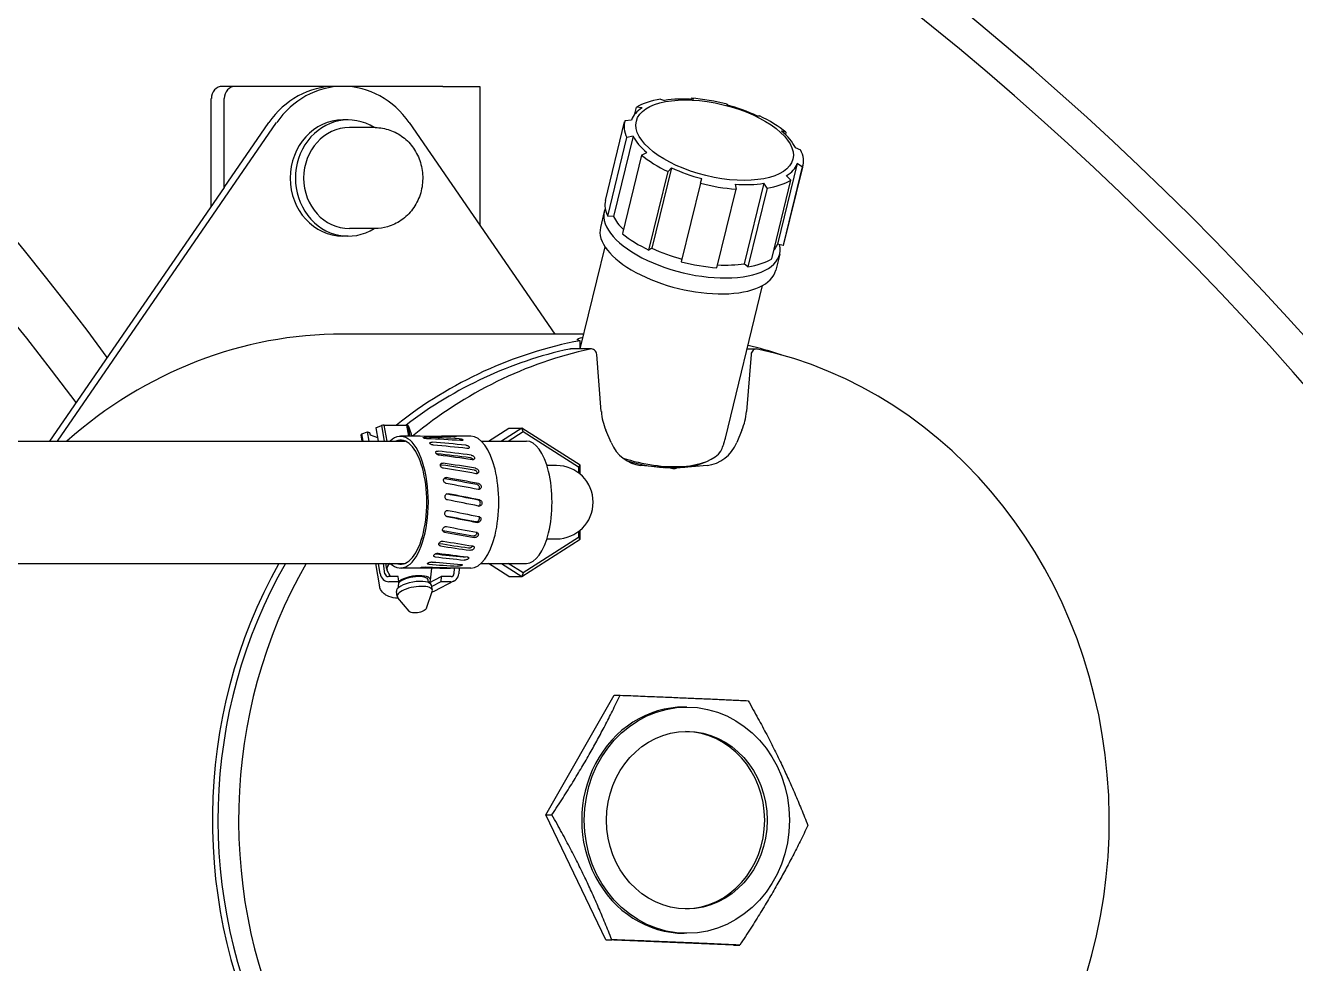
# Model space of a CAD drawing. Header units: millimetres. Extents: x -4172 to 126100, y -2 to 142133.
# Drawn here: x 100575.4 to 100783, y 43919.1 to 44072.5 of the extents above; entities that cross this region are included whole.
import ezdxf

# ---------------------------------------------------------------- set-up
doc = ezdxf.new("R2010")
doc.units = ezdxf.units.MM
doc.header["$LTSCALE"] = 100
doc.layers.add('Visible', color=7, linetype='Continuous', lineweight=25)

msp = doc.modelspace()

# ---------------------------------------------------------------- linework, layer by layer
at = {"layer": 'Visible'}
for p, q in [((100609.76, 44062.58), (100607.65, 44062.58)), ((100626.07, 44062.58), (100609.76, 44062.58)), ((100627.34, 44062.58), (100626.07, 44062.58)), ((100643.66, 44062.58), (100627.34, 44062.58)), ((100643.66, 44062.58), (100649.72, 44062.58)), ((100649.72, 44062.58), (100649.72, 44039.87)), ((100605.83, 44042.97), (100605.83, 44060.58)), ((100607.95, 44046.04), (100607.95, 44060.58)), ((100679.25, 44060.46), (100679.91, 44060.29)), ((100684.27, 44060.48), (100684.31, 44060.63)), ((100684.63, 44060.45), (100684.31, 44060.63)), ((100675.07, 44058.08), (100675.33, 44059.16)), ((100676.25, 44059.07), (100675.33, 44059.16)), ((100690.14, 44059.66), (100690.08, 44059.54)), ((100690.14, 44059.66), (100690.11, 44059.53)), ((100580.68, 44004.58), (100616.51, 44056.65)), ((100607.95, 44046.04), (100615.25, 44056.65)), ((100628.19, 44057.08), (100627.34, 44057.08)), ((100632.62, 44055.83), (100628.4, 44055.83)), ((100638.17, 44056.65), (100661.96, 44022.08)), ((100670.24, 44043.91), (100673.38, 44056.75)), ((100673.46, 44057.02), (100674.5, 44057.08)), ((100694.99, 44057.77), (100695.42, 44057.76)), ((100670.62, 44041.35), (100673.75, 44054.19)), ((100674.77, 44054.44), (100671.56, 44041.28)), ((100674.77, 44054.44), (100673.75, 44054.19)), ((100699.75, 44055.07), (100699.04, 44055.26)), ((100699.75, 44055.07), (100699.66, 44054.7)), ((100676.15, 44051.33), (100677.01, 44051.77)), ((100701.28, 44052.59), (100702.15, 44052.21)), ((100676.15, 44051.33), (100673.02, 44038.49)), ((100701.56, 44049.95), (100698.35, 44036.79)), ((100699.39, 44036.8), (100702.52, 44049.64)), ((100702.45, 44049.38), (100701.56, 44049.95)), ((100677.35, 44035.8), (100680.49, 44048.64)), ((100681.06, 44049.26), (100677.85, 44036.1)), ((100681.06, 44049.26), (100680.49, 44048.64)), ((100685.76, 44046.74), (100685.98, 44047.49)), ((100702.45, 44049.38), (100699.31, 44036.54)), ((100699.81, 44047.95), (100700.57, 44047.24)), ((100607.95, 44046.04), (100579.41, 44004.58)), ((100685.76, 44046.74), (100682.62, 44033.9)), ((100688.46, 44032.92), (100691.6, 44045.76)), ((100691.43, 44046.58), (100691.6, 44045.76)), ((100696.15, 44046.73), (100692.94, 44033.57)), ((100696.65, 44045.93), (100693.52, 44033.09)), ((100696.65, 44045.93), (100696.15, 44046.73)), ((100697.44, 44034.4), (100700.57, 44047.24)), ((100670.06, 44042.12), (100669.43, 44039.52)), ((100671.56, 44041.28), (100670.62, 44041.35)), ((100632.62, 44039.33), (100628.4, 44039.33)), ((100628.19, 44038.08), (100627.34, 44038.08)), ((100666.12, 44019.63), (100670.19, 44036.31)), ((100677.85, 44036.1), (100677.35, 44035.8)), ((100698.72, 44035.13), (100698.09, 44032.53)), ((100699.31, 44036.54), (100698.35, 44036.79)), ((100693.52, 44033.09), (100692.94, 44033.57)), ((100689.85, 44005.07), (100695.94, 44030.03)), ((100666.72, 44022.08), (100627.34, 44022.08)), ((100666.09, 44019.63), (100666.09, 44020.97)), ((100667.93, 44019.63), (100664.55, 44019.63)), ((100669.57, 44009.4), (100668.84, 44018.72)), ((100694.04, 44018.72), (100693.3, 44009.4)), ((100693.4, 44019.63), (100694.94, 44019.63)), ((100630.44, 44005.73), (100631.33, 44006.11)), ((100631.33, 44006.11), (100631.71, 44005.98)), ((100631.61, 44004.58), (100631.33, 44006.11)), ((100631.71, 44005.98), (100631.79, 44005.59)), ((100632.73, 44006.72), (100633.62, 44007.11)), ((100632.73, 44006.72), (100633.12, 44004.58)), ((100633.62, 44007.11), (100634.08, 44004.58)), ((100634.56, 44004.58), (100634.09, 44007.2)), ((100634.09, 44007.2), (100637.74, 44007.2)), ((100637.74, 44007.2), (100638.07, 44005.35)), ((100638.34, 44005.35), (100638.02, 44007.11)), ((100638.02, 44007.11), (100638.49, 44005.73)), ((100651.12, 44004.58), (100654.46, 44006.7)), ((100656.57, 44006.7), (100653.24, 44004.58)), ((100654.35, 44004.58), (100656.78, 44006.13)), ((100654.46, 44006.7), (100656.57, 44006.7)), ((100666.09, 44000.64), (100656.57, 44006.7)), ((100656.78, 44006.13), (100656.57, 44006.7)), ((100656.78, 44006.13), (100665.85, 44000.35)), ((100671.17, 44004.33), (100670.31, 44006.38)), ((100692.56, 44006.38), (100691.7, 44004.33)), ((100512.53, 44004.58), (100637.51, 44004.58)), ((100630.26, 44005.54), (100630.43, 44004.58)), ((100630.65, 44004.58), (100630.44, 44005.73)), ((100631.79, 44005.59), (100633.01, 44005.18)), ((100639.62, 44005.35), (100636.75, 44005.35)), ((100638.49, 44005.73), (100638.56, 44005.35)), ((100648.26, 44005.35), (100644.27, 44005.35)), ((100649.95, 44004.58), (100657.32, 44004.58)), ((100662.23, 44000.58), (100660.68, 44000.58)), ((100665.85, 44000.35), (100666.09, 44000.64)), ((100665.85, 44000.35), (100665.85, 43999.37)), ((100666.09, 43999.17), (100666.09, 44000.64)), ((100681.04, 44000.12), (100676, 44000.6)), ((100679.75, 44000.24), (100679.83, 44000.25)), ((100686.87, 44000.6), (100681.83, 44000.12)), ((100686.55, 44001.12), (100687.04, 44001.34)), ((100665.85, 43989.79), (100665.85, 43988.81)), ((100666.09, 43988.52), (100666.09, 43989.99)), ((100656.57, 43982.45), (100666.09, 43988.52)), ((100665.85, 43988.81), (100656.78, 43983.03)), ((100660.68, 43988.58), (100662.23, 43988.58)), ((100665.85, 43988.81), (100666.09, 43988.52)), ((100512.53, 43984.58), (100637.51, 43984.58)), ((100632.65, 43984.58), (100633.34, 43980.76)), ((100633.42, 43982.89), (100633.15, 43984.58)), ((100634.21, 43982.89), (100633.95, 43984.58)), ((100634.5, 43983.65), (100634.33, 43984.58)), ((100635.1, 43982.42), (100634.54, 43983.51)), ((100644.45, 43983.81), (100636.75, 43983.81)), ((100641.65, 43981.82), (100641.88, 43983.81)), ((100648.26, 43983.81), (100645.34, 43983.81)), ((100645.54, 43983.81), (100645.49, 43982.89)), ((100646.34, 43983.81), (100646.28, 43982.89)), ((100649.95, 43984.58), (100657.32, 43984.58)), ((100654.46, 43982.45), (100651.12, 43984.58)), ((100653.24, 43984.58), (100656.57, 43982.45)), ((100656.78, 43983.03), (100654.35, 43984.58)), ((100636.35, 43982.42), (100634.73, 43982.42)), ((100636.48, 43981.58), (100634.87, 43981.58)), ((100636.48, 43981.58), (100636.35, 43982.42)), ((100636.44, 43980.61), (100636.48, 43981.58)), ((100641.35, 43981.44), (100641.27, 43981.87)), ((100641.44, 43981.4), (100643.39, 43982.42)), ((100643.34, 43981.58), (100641.86, 43980.8)), ((100645.53, 43981.72), (100642.2, 43979.99)), ((100643.39, 43982.42), (100643.34, 43981.58)), ((100644.96, 43981.58), (100643.34, 43981.58)), ((100645.01, 43982.42), (100643.39, 43982.42)), ((100654.46, 43982.45), (100656.57, 43982.45)), ((100656.78, 43983.03), (100656.57, 43982.45)), ((100636.22, 43979.14), (100636.07, 43979.96)), ((100640.99, 43977.26), (100641.95, 43979.97)), ((100641.97, 43980.19), (100641.82, 43981)), ((100638.16, 43976.74), (100636.31, 43978.95)), ((100660.52, 43943.46), (100671.67, 43963.01)), ((100671.67, 43963.01), (100672.65, 43963.01)), ((100683.55, 43961.08), (100683.13, 43961.08)), ((100670.29, 43923.03), (100660.52, 43943.46)), ((100660.52, 43943.46), (100661.5, 43943.46)), ((100691.2, 43922.15), (100670.29, 43923.03)), ((100670.29, 43923.03), (100671.27, 43923.03)), ((100683.55, 43924.08), (100683.13, 43924.08)), ((100691.2, 43922.15), (100692.19, 43922.15))]:
    msp.add_line(p, q, dxfattribs=at)
msp.add_arc((100662.23, 43994.58), 6, 270, 90, dxfattribs=at)
for centre, major_axis, ratio, start_param, end_param in [((100372.63, 43717.58), (531.28, 0), 0.906308, 1.669607, 7.667492), ((100372.63, 43717.58), (525.76, 0), 0.906308, 1.622486, 7.735357), ((100253.81, 43717.58), (0, 476.5), 0.906308, 5.395263, 6.158785), ((100261.42, 43717.58), (0, 461), 0.906308, 5.402007, 6.343823), ((100607.65, 44060.58), (0, 2), 0.906308, 0, 1.570796), ((100609.76, 44060.58), (0, 2), 0.906308, 0, 1.570796), ((100626.07, 44047.58), (0, 15), 0.906308, 0, 0.921329), ((100627.34, 44047.58), (0, 15), 0.906308, 5.361856, 7.204515), ((100687.95, 44053.2), (14.57, -3.56), 0.453154, 2.316152, 2.717577), ((100688.03, 44053.51), (13.6, -3.32), 0.453154, 1.932179, 2.316152), ((100687.95, 44053.2), (14.57, -3.56), 0.453154, 1.530753, 1.932179), ((100628.19, 44047.58), (0, -9.5), 0.906308, 2.622805, 6.801973), ((100688.03, 44053.51), (-13.6, 3.32), 0.453154, 5.85917, 6.243142), ((100688.03, 44053.51), (13.6, -3.32), 0.453154, 1.146781, 1.530753), ((100627.34, 44047.58), (0, -9.5), 0.906308, 3.141593, 6.283185), ((100628.4, 44047.58), (0, -8.25), 0.906308, 3.141593, 6.283185), ((100687.95, 44053.2), (-14.57, 3.56), 0.453154, 6.243142, 6.644568), ((100687.95, 44053.2), (14.57, -3.56), 0.453154, 0.745355, 1.146781), ((100688.03, 44053.51), (-13.6, 3.32), 0.453154, 0.361383, 0.745355), ((100688.03, 44053.51), (13.6, -3.32), 0.453154, 0.361383, 0.745355), ((100687.95, 44053.2), (14.57, -3.56), 0.453154, 6.243142, 6.644568), ((100687.95, 44053.2), (-14.57, 3.56), 0.453154, 0.745355, 1.146781), ((100688.03, 44053.51), (13.6, -3.32), 0.453154, 5.85917, 6.243142), ((100688.03, 44053.51), (-13.6, 3.32), 0.453154, 1.146781, 1.530753), ((100687.95, 44053.2), (-14.57, 3.56), 0.453154, 1.530753, 1.932179), ((100688.03, 44053.51), (-13.6, 3.32), 0.453154, 1.932179, 2.316152), ((100687.95, 44053.2), (-14.57, 3.56), 0.453154, 2.316152, 2.717577), ((100684.82, 44040.35), (-14.57, 3.56), 0.453154, 0, 0.361383), ((100684.39, 44038.62), (14.33, -3.5), 0.453154, 3.072251, 6.512925), ((100684.82, 44040.35), (-13.6, 3.32), 0.453154, 0.361383, 0.66432), ((100683.76, 44036.02), (-14.33, 3.5), 0.453154, 0, 3.141593), ((100684.82, 44040.35), (-14.57, 3.56), 0.453154, 0.745355, 1.146781), ((100684.82, 44040.35), (-13.6, 3.32), 0.453154, 1.146781, 1.527892), ((100684.82, 44040.35), (13.6, -3.32), 0.453154, 6.066184, 6.243142), ((100684.82, 44040.35), (14.57, -3.56), 0.453154, 6.243142, 6.283185), ((100684.82, 44040.35), (-14.57, 3.56), 0.453154, 1.530753, 1.932179), ((100684.82, 44040.35), (-13.6, 3.32), 0.453154, 1.95932, 2.316152), ((100684.82, 44040.35), (-14.57, 3.56), 0.453154, 2.316152, 2.717577), ((100627.34, 43942.58), (0, 79.5), 0.906308, 0, 0.676331), ((100678.06, 43942.58), (0, 79.5), 0.906308, 0.166883, 0.621797), ((100678.06, 43942.58), (0, 78.5), 0.906308, 0.193462, 0.603793), ((100681.44, 43942.58), (0, 78.5), 0.906308, 0.193462, 0.644146), ((100664.55, 44018.63), (0, 1), 0.906308, 0, 0.193462), ((100667.93, 44018.63), (0, 1), 0.906308, 4.799655, 6.476647), ((100678.06, 43942.58), (0, 79.5), 0.906308, 5.989126, 6.066536), ((100694.94, 44018.63), (0, 1), 0.906308, 6.089723, 7.766715), ((100681.44, 43942.58), (0, 78.5), 0.906308, 3.437945, 6.089723), ((100677.7, 44010.18), (0, 9), 0.906308, 1.658063, 2.007129), ((100685.17, 44010.18), (0, -9), 0.906308, 1.134464, 1.48353), ((100634.37, 44005.63), (4.37, 0.79), 0.358059, 1.571394, 1.677975), ((100636.75, 43994.58), (0, 10.77), 0.422618, 2.761256, 6.663522), ((100634.37, 44005.63), (4.37, 0.79), 0.358059, 0.524197, 0.630778), ((100634.37, 44005.63), (4.37, 0.79), 0.358059, 2.618592, 2.725173), ((100636.75, 43994.58), (0, 10.16), 0.422618, 2.963888, 6.46089), ((100639.91, 43994.58), (-58.58, 0.16), 0.183826, 4.617973, 4.71245), ((100645.09, 43994.58), (-58.43, 2.73), 0.178301, 4.699288, 4.793765), ((100639.91, 43994.58), (-58.43, 2.73), 0.178301, 4.606314, 4.700791), ((100645.09, 43994.58), (-58.58, 0.16), 0.183826, 4.710947, 4.77112), ((100645.09, 43994.58), (-58.01, 5.14), 0.163135, 4.686948, 4.781425), ((100639.91, 43994.58), (-58.01, 5.14), 0.163135, 4.593974, 4.688451), ((100648.26, 43994.58), (0, -10.77), 0.422618, 0, 3.141593), ((100657.32, 43994.58), (0, -10), 0.419718, 0, 3.141593), ((100676.51, 44007.08), (0, -6.5), 0.906308, 5.148721, 6.195919), ((100686.36, 44007.08), (0, -6.5), 0.906308, 0.087266, 1.134464), ((100670.1, 43980.05), (-19.53, -28.25), 0.155785, 2.70298, 2.754916), ((100645.09, 43994.58), (-54.11, 6.83), 0.138942, 4.67355, 4.773713), ((100645.09, 43994.58), (57.36, -7.24), 0.138942, 1.532002, 1.626479), ((100639.91, 43994.58), (57.36, -7.24), 0.138942, 1.439028, 1.533505), ((100676.68, 44007.01), (12.87, -3.14), 0.453154, 4.539773, 6.113487), ((100645.09, 43994.58), (-53.3, 8.42), 0.106633, 4.659362, 4.759525), ((100645.09, 43994.58), (56.5, -8.93), 0.106633, 1.517814, 1.612291), ((100639.91, 43994.58), (56.5, -8.93), 0.106633, 1.42484, 1.519317), ((100676.58, 44006.58), (12.39, -3.02), 0.453154, 4.586619, 5.749925), ((100681.44, 44005.1), (0, -5), 0.906308, 6.195919, 6.370452), ((100645.09, 43994.58), (-52.35, 9.53), 0.067354, 4.645129, 4.745293), ((100639.91, 43994.58), (55.49, -10.1), 0.067354, 1.410608, 1.505085), ((100645.09, 43994.58), (55.49, -10.1), 0.067354, 1.503582, 1.598059), ((100645.09, 43994.58), (-51.3, 10.09), 0.022479, 4.632264, 4.732111), ((100645.09, 43994.58), (54.38, -10.7), 0.022479, 1.490717, 1.585194), ((100639.91, 43994.58), (54.38, -10.7), 0.022479, 1.397743, 1.49222), ((100639.91, 43994.58), (-50.21, 10.07), 0.026287, 1.659434, 1.759003), ((100639.91, 43994.58), (53.22, -10.68), 0.026287, 4.800477, 4.894954), ((100645.09, 43994.58), (53.22, -10.68), 0.026287, 4.707503, 4.80198), ((100639.91, 43994.58), (-49.16, 9.43), 0.076679, 1.662554, 1.762718), ((100639.91, 43994.58), (52.11, -10), 0.076679, 4.804192, 4.898669), ((100645.09, 43994.58), (52.11, -10), 0.076679, 4.711218, 4.805695), ((100639.91, 43994.58), (-48.22, 8.16), 0.125557, 1.657866, 1.75803), ((100639.91, 43994.58), (51.11, -8.65), 0.125557, 4.799504, 4.893981), ((100645.09, 43994.58), (51.11, -8.65), 0.125557, 4.70653, 4.801007), ((100639.91, 43994.58), (50.3, -6.63), 0.168646, 4.784311, 4.878788), ((100639.91, 43994.58), (-47.45, 6.26), 0.168646, 1.645953, 1.742837), ((100645.09, 43994.58), (50.3, -6.63), 0.168646, 4.691337, 4.785814), ((100627.34, 43942.58), (0, -79.5), 0.906308, 4.15579, 5.520633), ((100678.06, 43942.58), (0, -79.5), 0.906308, 4.15579, 6.330226), ((100678.06, 43942.58), (0, -78.5), 0.906308, 4.147844, 6.283185), ((100681.44, 43942.58), (0, -78.5), 0.906308, 4.147844, 6.294104), ((100638.25, 43984.33), (-3.75, -0.68), 0.358059, 5.654829, 6.390768), ((100639.91, 43994.58), (49.49, -1.04), 0.216586, 4.723884, 4.818361), ((100645.09, 43994.58), (49.49, -1.04), 0.216586, 4.63091, 4.725387), ((100639.91, 43994.58), (49.75, -4.04), 0.200698, 4.758216, 4.852692), ((100645.09, 43994.58), (49.75, -4.04), 0.200698, 4.665242, 4.759718), ((100634.66, 43982.89), (-0.85, 1.11), 0.84339, 0.996818, 2.567614), ((100634.66, 43982.89), (-0.305, 0.398), 0.84339, 0.996818, 2.567614), ((100638.94, 43980.48), (-2.87, -0.52), 0.358059, 3.141593, 6.283185), ((100638.78, 43981.41), (2.87, 0.52), 0.358059, 5.812488, 8.718947), ((100638.78, 43981.41), (2.5, 0.45), 0.358059, 0, 2.668664), ((100645.04, 43982.89), (-0.55, -1.22), 0.920122, 0.390788, 1.961584), ((100645.04, 43982.89), (-0.196, -0.438), 0.920122, 0.390788, 1.961584), ((100639.09, 43979.66), (-2.87, -0.52), 0.358059, 2.940155, 6.484623), ((100683.13, 43942.58), (0, 18.5), 0.906308, 0, 3.141593), ((100683.13, 43942.58), (0, 14.5), 0.906308, 3.157673, 6.267105)]:
    msp.add_ellipse(centre, major_axis=major_axis, ratio=ratio, start_param=start_param, end_param=end_param, dxfattribs=at)
for centre, major_axis, ratio in [((100688.09, 44053.78), (-12.79, 3.12), 0.453154), ((100683.55, 43942.58), (0, -18.5), 0.906308), ((100683.55, 43942.58), (0, -14.5), 0.906308)]:
    msp.add_ellipse(centre, major_axis=major_axis, ratio=ratio, dxfattribs=at)
for points, knots in [([(100632.62, 44055.83), (100633.43, 44055.83), (100634.24, 44055.69), (100635.78, 44055.17), (100636.51, 44054.77), (100637.82, 44053.77), (100638.41, 44053.15), (100639.37, 44051.74), (100639.75, 44050.95), (100640.26, 44049.27), (100640.39, 44048.38), (100640.37, 44046.59), (100640.23, 44045.7), (100639.67, 44044), (100639.26, 44043.2), (100638.21, 44041.79), (100637.59, 44041.17), (100636.18, 44040.2), (100635.42, 44039.83), (100633.96, 44039.42), (100633.29, 44039.33), (100632.62, 44039.33)], [4.712389, 4.712389, 4.712389, 4.712389, 5.013174, 5.013174, 5.318049, 5.318049, 5.63311, 5.63311, 5.959669, 5.959669, 6.294439, 6.294439, 6.631949, 6.631949, 6.966272, 6.966272, 7.291737, 7.291737, 7.605163, 7.605163, 7.853982, 7.853982, 7.853982, 7.853982]), ([(100666.09, 44020.97), (100665.86, 44021.01), (100665.73, 44021.06), (100665.64, 44021.18), (100665.7, 44021.26), (100666.02, 44021.42), (100666.27, 44021.5), (100666.6, 44021.58)], [-4.5285724, -4.5285724, -4.5285724, -4.5285724, -4.2461519, -4.2461519, -3.9432881, -3.9432881, -3.6517336, -3.6517336, -3.6517336, -3.6517336]), ([(100639.94, 44005.35), (100639.9, 44005.35), (100639.87, 44005.35), (100639.76, 44005.35), (100639.69, 44005.35), (100639.63, 44005.35), (100639.62, 44005.35), (100639.62, 44005.35)], [-0.29753896, -0.29753896, -0.29753896, -0.29753896, -0.28725487, -0.28725487, -0.2681189, -0.2681189, -0.26607728, -0.26607728, -0.26607728, -0.26607728]), ([(100641.08, 44004.96), (100641.04, 44004.97), (100641.01, 44004.97), (100640.9, 44004.98), (100640.83, 44004.99), (100640.72, 44005.01), (100640.66, 44005.03), (100640.56, 44005.06), (100640.52, 44005.07), (100640.47, 44005.1), (100640.45, 44005.11), (100640.45, 44005.14), (100640.46, 44005.15), (100640.5, 44005.17), (100640.54, 44005.17), (100640.63, 44005.18), (100640.68, 44005.19), (100640.77, 44005.19), (100640.8, 44005.18), (100640.83, 44005.18)], [-0.297539, -0.297539, -0.297539, -0.297539, -0.2872549, -0.2872549, -0.2681189, -0.2681189, -0.2489743, -0.2489743, -0.2298297, -0.2298297, -0.210663, -0.210663, -0.1914964, -0.1914964, -0.1723459, -0.1723459, -0.1531954, -0.1531954, -0.1443422, -0.1443422, -0.1443422, -0.1443422]), ([(100642.14, 44003.92), (100642.1, 44003.92), (100642.07, 44003.93), (100641.97, 44003.94), (100641.9, 44003.96), (100641.79, 44004.01), (100641.73, 44004.04), (100641.64, 44004.09), (100641.6, 44004.13), (100641.55, 44004.19), (100641.54, 44004.22), (100641.54, 44004.27), (100641.55, 44004.3), (100641.6, 44004.33), (100641.63, 44004.35), (100641.73, 44004.37), (100641.78, 44004.38), (100641.87, 44004.38), (100641.9, 44004.38), (100641.93, 44004.37)], [-0.297539, -0.297539, -0.297539, -0.297539, -0.2872549, -0.2872549, -0.2681189, -0.2681189, -0.2489743, -0.2489743, -0.2298297, -0.2298297, -0.2106519, -0.2106519, -0.191474, -0.191474, -0.1723347, -0.1723347, -0.1531954, -0.1531954, -0.1443419, -0.1443419, -0.1443419, -0.1443419]), ([(100645.2, 44005.35), (100645.24, 44005.35), (100645.28, 44005.35), (100645.38, 44005.35), (100645.45, 44005.35), (100645.57, 44005.34), (100645.63, 44005.34), (100645.73, 44005.34), (100645.77, 44005.33), (100645.82, 44005.32), (100645.84, 44005.32), (100645.84, 44005.31), (100645.83, 44005.3), (100645.79, 44005.29), (100645.75, 44005.29), (100645.66, 44005.29), (100645.61, 44005.28), (100645.55, 44005.28), (100645.52, 44005.28), (100645.49, 44005.28), (100645.46, 44005.28)], [-0.1443435, -0.1443435, -0.1443435, -0.1443435, -0.1340594, -0.1340594, -0.1149235, -0.1149235, -0.0957789, -0.0957789, -0.0766343, -0.0766343, -0.0574564, -0.0574564, -0.0382786, -0.0382786, -0.0191393, -0.0191393, 0, 0, 0, 0.0088535, 0.0088535, 0.0088535, 0.0088535]), ([(100646.34, 44004.96), (100646.38, 44004.96), (100646.41, 44004.96), (100646.52, 44004.94), (100646.59, 44004.93), (100646.7, 44004.91), (100646.76, 44004.89), (100646.86, 44004.86), (100646.9, 44004.84), (100646.95, 44004.8), (100646.97, 44004.77), (100646.97, 44004.73), (100646.96, 44004.71), (100646.91, 44004.68), (100646.87, 44004.67), (100646.78, 44004.65), (100646.73, 44004.65), (100646.67, 44004.65), (100646.64, 44004.65), (100646.61, 44004.65), (100646.58, 44004.65)], [-0.1443435, -0.1443435, -0.1443435, -0.1443435, -0.1340594, -0.1340594, -0.1149235, -0.1149235, -0.0957789, -0.0957789, -0.0766343, -0.0766343, -0.0574564, -0.0574564, -0.0382786, -0.0382786, -0.0191393, -0.0191393, 0, 0, 0, 0.0088535, 0.0088535, 0.0088535, 0.0088535]), ([(100647.41, 44003.91), (100647.44, 44003.91), (100647.48, 44003.9), (100647.58, 44003.88), (100647.64, 44003.86), (100647.76, 44003.81), (100647.81, 44003.79), (100647.91, 44003.72), (100647.94, 44003.68), (100647.99, 44003.61), (100648, 44003.58), (100648, 44003.51), (100647.98, 44003.48), (100647.93, 44003.42), (100647.89, 44003.4), (100647.8, 44003.37), (100647.74, 44003.36), (100647.68, 44003.36), (100647.66, 44003.36), (100647.63, 44003.37), (100647.6, 44003.37)], [-0.1443435, -0.1443435, -0.1443435, -0.1443435, -0.1340594, -0.1340594, -0.1149235, -0.1149235, -0.0957789, -0.0957789, -0.0766343, -0.0766343, -0.0574564, -0.0574564, -0.0382786, -0.0382786, -0.0191393, -0.0191393, 0, 0, 0, 0.0088535, 0.0088535, 0.0088535, 0.0088535]), ([(100689.13, 44002.93), (100689.25, 44003.19), (100689.38, 44003.49), (100689.54, 44003.99), (100689.6, 44004.16), (100689.65, 44004.33)], [1.707428, 1.707428, 1.707428, 1.707428, 1.8191345, 1.8191345, 1.8756139, 1.8756139, 1.8756139, 1.8756139]), ([(100643.06, 44002.27), (100643.02, 44002.28), (100642.99, 44002.28), (100642.89, 44002.31), (100642.82, 44002.34), (100642.72, 44002.4), (100642.66, 44002.44), (100642.58, 44002.53), (100642.54, 44002.57), (100642.5, 44002.66), (100642.49, 44002.7), (100642.5, 44002.78), (100642.52, 44002.82), (100642.57, 44002.88), (100642.61, 44002.9), (100642.7, 44002.94), (100642.76, 44002.94), (100642.85, 44002.94), (100642.88, 44002.94), (100642.9, 44002.94)], [-0.297539, -0.297539, -0.297539, -0.297539, -0.2872549, -0.2872549, -0.2681189, -0.2681189, -0.2489743, -0.2489743, -0.2298297, -0.2298297, -0.210663, -0.210663, -0.1914964, -0.1914964, -0.1723459, -0.1723459, -0.1531954, -0.1531954, -0.1443422, -0.1443422, -0.1443422, -0.1443422]), ([(100642.72, 44002.5), (100642.69, 44002.51), (100642.67, 44002.51), (100642.63, 44002.51), (100642.61, 44002.51), (100642.6, 44002.51)], [0.14435538, 0.14435538, 0.14435538, 0.14435538, 0.15320907, 0.15320907, 0.15771625, 0.15771625, 0.15771625, 0.15771625]), ([(100648.63, 44001.53), (100648.62, 44001.56), (100648.6, 44001.58), (100648.53, 44001.65), (100648.48, 44001.69), (100648.37, 44001.76), (100648.31, 44001.79), (100648.21, 44001.81), (100648.18, 44001.82), (100648.14, 44001.83)], [0.39178942, 0.39178942, 0.39178942, 0.39178942, 0.40220948, 0.40220948, 0.4213552, 0.4213552, 0.44049121, 0.44049121, 0.45077533, 0.45077533, 0.45077533, 0.45077533]), ([(100648.32, 44002.26), (100648.36, 44002.26), (100648.39, 44002.25), (100648.49, 44002.22), (100648.55, 44002.19), (100648.66, 44002.13), (100648.71, 44002.09), (100648.8, 44002), (100648.83, 44001.95), (100648.87, 44001.86), (100648.87, 44001.81), (100648.86, 44001.71), (100648.84, 44001.67), (100648.79, 44001.6), (100648.75, 44001.57), (100648.65, 44001.53), (100648.59, 44001.52), (100648.53, 44001.52), (100648.5, 44001.52), (100648.48, 44001.52), (100648.45, 44001.53)], [-0.1443435, -0.1443435, -0.1443435, -0.1443435, -0.1340595, -0.1340595, -0.1149235, -0.1149235, -0.0957789, -0.0957789, -0.0766343, -0.0766343, -0.0574676, -0.0574676, -0.038301, -0.038301, -0.0191505, -0.0191505, 0, 0, 0, 0.0088533, 0.0088533, 0.0088533, 0.0088533]), ([(100643.77, 44000.14), (100643.74, 44000.14), (100643.7, 44000.15), (100643.61, 44000.18), (100643.55, 44000.22), (100643.44, 44000.29), (100643.4, 44000.34), (100643.32, 44000.45), (100643.29, 44000.51), (100643.26, 44000.61), (100643.26, 44000.67), (100643.28, 44000.77), (100643.3, 44000.82), (100643.36, 44000.89), (100643.4, 44000.92), (100643.5, 44000.97), (100643.56, 44000.98), (100643.64, 44000.98), (100643.67, 44000.97), (100643.7, 44000.97)], [-0.297539, -0.297539, -0.297539, -0.297539, -0.2872549, -0.2872549, -0.2681189, -0.2681189, -0.2489743, -0.2489743, -0.2298297, -0.2298297, -0.2106519, -0.2106519, -0.191474, -0.191474, -0.1723347, -0.1723347, -0.1531954, -0.1531954, -0.1443419, -0.1443419, -0.1443419, -0.1443419]), ([(100643.48, 44000.65), (100643.45, 44000.66), (100643.42, 44000.66), (100643.35, 44000.66), (100643.3, 44000.65), (100643.26, 44000.64)], [0.14435538, 0.14435538, 0.14435538, 0.14435538, 0.15320907, 0.15320907, 0.16781917, 0.16781917, 0.16781917, 0.16781917]), ([(100649.31, 43999.26), (100649.31, 43999.3), (100649.3, 43999.34), (100649.28, 43999.43), (100649.26, 43999.49), (100649.19, 43999.6), (100649.14, 43999.65), (100649.04, 43999.73), (100648.98, 43999.76), (100648.88, 43999.79), (100648.85, 43999.8), (100648.81, 43999.81)], [0.37073699, 0.37073699, 0.37073699, 0.37073699, 0.38306377, 0.38306377, 0.40220948, 0.40220948, 0.4213552, 0.4213552, 0.44049121, 0.44049121, 0.45077533, 0.45077533, 0.45077533, 0.45077533]), ([(100649.03, 44000.12), (100649.07, 44000.12), (100649.1, 44000.11), (100649.2, 44000.07), (100649.26, 44000.04), (100649.36, 43999.96), (100649.41, 43999.91), (100649.48, 43999.8), (100649.5, 43999.74), (100649.53, 43999.63), (100649.53, 43999.57), (100649.51, 43999.46), (100649.48, 43999.41), (100649.42, 43999.33), (100649.38, 43999.29), (100649.27, 43999.25), (100649.21, 43999.23), (100649.15, 43999.23), (100649.13, 43999.23), (100649.1, 43999.24), (100649.07, 43999.24)], [-0.1443435, -0.1443435, -0.1443435, -0.1443435, -0.1340594, -0.1340594, -0.1149235, -0.1149235, -0.0957789, -0.0957789, -0.0766343, -0.0766343, -0.0574564, -0.0574564, -0.0382786, -0.0382786, -0.0191393, -0.0191393, 0, 0, 0, 0.0088535, 0.0088535, 0.0088535, 0.0088535]), ([(100644.23, 43997.64), (100644.2, 43997.65), (100644.17, 43997.66), (100644.08, 43997.7), (100644.02, 43997.74), (100643.93, 43997.82), (100643.88, 43997.88), (100643.82, 43998), (100643.8, 43998.06), (100643.78, 43998.18), (100643.78, 43998.25), (100643.81, 43998.36), (100643.84, 43998.42), (100643.91, 43998.5), (100643.95, 43998.54), (100644.06, 43998.59), (100644.12, 43998.6), (100644.2, 43998.6), (100644.23, 43998.6), (100644.26, 43998.59)], [-0.297539, -0.297539, -0.297539, -0.297539, -0.2872549, -0.2872549, -0.2681189, -0.2681189, -0.2489743, -0.2489743, -0.2298297, -0.2298297, -0.2106519, -0.2106519, -0.191474, -0.191474, -0.1723347, -0.1723347, -0.1531954, -0.1531954, -0.1443419, -0.1443419, -0.1443419, -0.1443419]), ([(100644.01, 43998.42), (100643.98, 43998.42), (100643.95, 43998.42), (100643.9, 43998.42), (100643.87, 43998.42), (100643.84, 43998.42)], [0.14435538, 0.14435538, 0.14435538, 0.14435538, 0.15320907, 0.15320907, 0.16247209, 0.16247209, 0.16247209, 0.16247209]), ([(100644.42, 43994.96), (100644.39, 43994.96), (100644.36, 43994.97), (100644.27, 43995.01), (100644.22, 43995.05), (100644.13, 43995.14), (100644.1, 43995.2), (100644.05, 43995.33), (100644.03, 43995.39), (100644.03, 43995.52), (100644.04, 43995.59), (100644.08, 43995.71), (100644.11, 43995.77), (100644.19, 43995.86), (100644.24, 43995.9), (100644.35, 43995.95), (100644.41, 43995.96), (100644.49, 43995.96), (100644.52, 43995.96), (100644.55, 43995.96)], [-0.297539, -0.297539, -0.297539, -0.297539, -0.2872549, -0.2872549, -0.2681189, -0.2681189, -0.2489743, -0.2489743, -0.2298297, -0.2298297, -0.210663, -0.210663, -0.1914964, -0.1914964, -0.1723459, -0.1723459, -0.1531954, -0.1531954, -0.1443422, -0.1443422, -0.1443422, -0.1443422]), ([(100649.61, 43996.66), (100649.63, 43996.7), (100649.65, 43996.74), (100649.69, 43996.84), (100649.69, 43996.91), (100649.68, 43997.04), (100649.66, 43997.1), (100649.6, 43997.22), (100649.56, 43997.28), (100649.46, 43997.36), (100649.41, 43997.4), (100649.32, 43997.44), (100649.28, 43997.45), (100649.25, 43997.46)], [0.3498538, 0.3498538, 0.3498538, 0.3498538, 0.3638933, 0.3638933, 0.3830638, 0.3830638, 0.4022095, 0.4022095, 0.4213552, 0.4213552, 0.4404912, 0.4404912, 0.4507753, 0.4507753, 0.4507753, 0.4507753]), ([(100649.5, 43997.63), (100649.53, 43997.62), (100649.56, 43997.61), (100649.66, 43997.58), (100649.71, 43997.54), (100649.8, 43997.45), (100649.85, 43997.4), (100649.91, 43997.27), (100649.92, 43997.21), (100649.94, 43997.08), (100649.93, 43997.02), (100649.9, 43996.9), (100649.87, 43996.84), (100649.79, 43996.75), (100649.74, 43996.71), (100649.64, 43996.66), (100649.57, 43996.65), (100649.52, 43996.65), (100649.49, 43996.65), (100649.46, 43996.65), (100649.43, 43996.66)], [-0.1443435, -0.1443435, -0.1443435, -0.1443435, -0.1340595, -0.1340595, -0.1149235, -0.1149235, -0.0957789, -0.0957789, -0.0766343, -0.0766343, -0.0574676, -0.0574676, -0.038301, -0.038301, -0.0191505, -0.0191505, 0, 0, 0, 0.0088533, 0.0088533, 0.0088533, 0.0088533]), ([(100649.5, 43993.94), (100649.5, 43993.95), (100649.51, 43993.95), (100649.57, 43993.98), (100649.62, 43994.02), (100649.71, 43994.11), (100649.74, 43994.16), (100649.79, 43994.29), (100649.8, 43994.36), (100649.8, 43994.48), (100649.79, 43994.55), (100649.75, 43994.68), (100649.71, 43994.73), (100649.63, 43994.82), (100649.58, 43994.86), (100649.49, 43994.9), (100649.46, 43994.91), (100649.42, 43994.92)], [0.3238775, 0.3238775, 0.3238775, 0.3238775, 0.3255705, 0.3255705, 0.3447228, 0.3447228, 0.3638933, 0.3638933, 0.3830638, 0.3830638, 0.4022095, 0.4022095, 0.4213552, 0.4213552, 0.4404912, 0.4404912, 0.4507753, 0.4507753, 0.4507753, 0.4507753]), ([(100649.68, 43994.94), (100649.71, 43994.93), (100649.75, 43994.92), (100649.83, 43994.88), (100649.89, 43994.85), (100649.97, 43994.76), (100650, 43994.7), (100650.05, 43994.57), (100650.06, 43994.51), (100650.06, 43994.38), (100650.05, 43994.31), (100650, 43994.18), (100649.96, 43994.13), (100649.88, 43994.04), (100649.83, 43994), (100649.71, 43993.95), (100649.65, 43993.93), (100649.59, 43993.93), (100649.57, 43993.93), (100649.54, 43993.94), (100649.51, 43993.94)], [-0.1443435, -0.1443435, -0.1443435, -0.1443435, -0.1340595, -0.1340595, -0.1149235, -0.1149235, -0.0957789, -0.0957789, -0.0766343, -0.0766343, -0.0574676, -0.0574676, -0.038301, -0.038301, -0.0191505, -0.0191505, 0, 0, 0, 0.0088533, 0.0088533, 0.0088533, 0.0088533]), ([(100644.31, 43992.25), (100644.28, 43992.25), (100644.25, 43992.26), (100644.17, 43992.3), (100644.12, 43992.34), (100644.05, 43992.43), (100644.02, 43992.48), (100643.98, 43992.61), (100643.97, 43992.67), (100643.98, 43992.8), (100644, 43992.87), (100644.05, 43992.99), (100644.09, 43993.05), (100644.18, 43993.14), (100644.23, 43993.18), (100644.35, 43993.23), (100644.41, 43993.24), (100644.5, 43993.24), (100644.52, 43993.24), (100644.55, 43993.23)], [-0.297539, -0.297539, -0.297539, -0.297539, -0.2872549, -0.2872549, -0.2681189, -0.2681189, -0.2489743, -0.2489743, -0.2298297, -0.2298297, -0.210663, -0.210663, -0.1914964, -0.1914964, -0.1723459, -0.1723459, -0.1531954, -0.1531954, -0.1443422, -0.1443422, -0.1443422, -0.1443422]), ([(100649.05, 43991.4), (100649.07, 43991.39), (100649.1, 43991.39), (100649.13, 43991.39), (100649.19, 43991.39), (100649.25, 43991.4), (100649.37, 43991.45), (100649.43, 43991.49), (100649.52, 43991.58), (100649.56, 43991.63), (100649.62, 43991.75), (100649.64, 43991.82), (100649.66, 43991.94), (100649.65, 43992), (100649.62, 43992.13), (100649.59, 43992.18), (100649.55, 43992.23), (100649.55, 43992.23), (100649.54, 43992.24)], [0.2975647, 0.2975647, 0.2975647, 0.2975647, 0.3064181, 0.3064181, 0.3064181, 0.3255705, 0.3255705, 0.3447228, 0.3447228, 0.3638933, 0.3638933, 0.3830638, 0.3830638, 0.4022095, 0.4022095, 0.4213552, 0.4213552, 0.4229091, 0.4229091, 0.4229091, 0.4229091]), ([(100649.57, 43992.23), (100649.61, 43992.22), (100649.64, 43992.21), (100649.72, 43992.17), (100649.77, 43992.14), (100649.84, 43992.05), (100649.87, 43991.99), (100649.9, 43991.87), (100649.91, 43991.81), (100649.89, 43991.68), (100649.88, 43991.62), (100649.81, 43991.5), (100649.77, 43991.44), (100649.68, 43991.36), (100649.62, 43991.32), (100649.5, 43991.27), (100649.44, 43991.26), (100649.38, 43991.26), (100649.35, 43991.26), (100649.33, 43991.26), (100649.3, 43991.26)], [-0.1443435, -0.1443435, -0.1443435, -0.1443435, -0.1340595, -0.1340595, -0.1149235, -0.1149235, -0.0957789, -0.0957789, -0.0766343, -0.0766343, -0.0574676, -0.0574676, -0.038301, -0.038301, -0.0191505, -0.0191505, 0, 0, 0, 0.0088533, 0.0088533, 0.0088533, 0.0088533]), ([(100643.93, 43989.68), (100643.89, 43989.69), (100643.86, 43989.7), (100643.79, 43989.73), (100643.74, 43989.77), (100643.68, 43989.85), (100643.65, 43989.9), (100643.63, 43990.01), (100643.63, 43990.08), (100643.65, 43990.19), (100643.67, 43990.25), (100643.74, 43990.37), (100643.79, 43990.42), (100643.88, 43990.51), (100643.94, 43990.54), (100644.06, 43990.59), (100644.13, 43990.6), (100644.21, 43990.6), (100644.24, 43990.6), (100644.26, 43990.59)], [-0.297539, -0.297539, -0.297539, -0.297539, -0.2872549, -0.2872549, -0.2681189, -0.2681189, -0.2489743, -0.2489743, -0.2298297, -0.2298297, -0.210663, -0.210663, -0.1914964, -0.1914964, -0.1723459, -0.1723459, -0.1531954, -0.1531954, -0.1443422, -0.1443422, -0.1443422, -0.1443422]), ([(100648.58, 43989.08), (100648.61, 43989.07), (100648.63, 43989.07), (100648.66, 43989.07), (100648.72, 43989.07), (100648.78, 43989.08), (100648.91, 43989.13), (100648.97, 43989.16), (100649.07, 43989.24), (100649.12, 43989.29), (100649.19, 43989.39), (100649.22, 43989.45), (100649.24, 43989.55), (100649.25, 43989.61), (100649.24, 43989.65)], [0.2975647, 0.2975647, 0.2975647, 0.2975647, 0.3064181, 0.3064181, 0.3064181, 0.3255705, 0.3255705, 0.3447228, 0.3447228, 0.3638933, 0.3638933, 0.3830638, 0.3830638, 0.399606, 0.399606, 0.399606, 0.399606]), ([(100649.18, 43989.67), (100649.21, 43989.66), (100649.24, 43989.65), (100649.32, 43989.62), (100649.37, 43989.58), (100649.43, 43989.5), (100649.46, 43989.45), (100649.48, 43989.34), (100649.47, 43989.28), (100649.45, 43989.17), (100649.42, 43989.11), (100649.35, 43989.01), (100649.3, 43988.96), (100649.2, 43988.88), (100649.14, 43988.85), (100649.01, 43988.8), (100648.95, 43988.79), (100648.89, 43988.79), (100648.86, 43988.79), (100648.84, 43988.8), (100648.81, 43988.8)], [-0.1443435, -0.1443435, -0.1443435, -0.1443435, -0.1340595, -0.1340595, -0.1149235, -0.1149235, -0.0957789, -0.0957789, -0.0766343, -0.0766343, -0.0574676, -0.0574676, -0.038301, -0.038301, -0.0191505, -0.0191505, 0, 0, 0, 0.0088533, 0.0088533, 0.0088533, 0.0088533]), ([(100643.28, 43987.43), (100643.25, 43987.44), (100643.22, 43987.45), (100643.14, 43987.48), (100643.1, 43987.51), (100643.04, 43987.57), (100643.02, 43987.62), (100643.01, 43987.71), (100643.02, 43987.77), (100643.05, 43987.87), (100643.08, 43987.92), (100643.16, 43988.02), (100643.21, 43988.06), (100643.32, 43988.14), (100643.38, 43988.17), (100643.5, 43988.21), (100643.57, 43988.22), (100643.65, 43988.22), (100643.68, 43988.22), (100643.71, 43988.21)], [-0.297539, -0.297539, -0.297539, -0.297539, -0.2872549, -0.2872549, -0.2681189, -0.2681189, -0.2489743, -0.2489743, -0.2298297, -0.2298297, -0.2106519, -0.2106519, -0.191474, -0.191474, -0.1723347, -0.1723347, -0.1531954, -0.1531954, -0.1443419, -0.1443419, -0.1443419, -0.1443419]), ([(100647.88, 43987.11), (100647.91, 43987.11), (100647.93, 43987.11), (100647.96, 43987.11), (100648.02, 43987.11), (100648.08, 43987.12), (100648.21, 43987.15), (100648.28, 43987.18), (100648.39, 43987.24), (100648.44, 43987.28), (100648.51, 43987.35), (100648.54, 43987.39), (100648.55, 43987.42)], [0.29756471, 0.29756471, 0.29756471, 0.29756471, 0.30641814, 0.30641814, 0.30641814, 0.32557049, 0.32557049, 0.34472283, 0.34472283, 0.3638933, 0.3638933, 0.3770989, 0.3770989, 0.3770989, 0.3770989]), ([(100648.53, 43987.42), (100648.56, 43987.42), (100648.59, 43987.41), (100648.67, 43987.38), (100648.71, 43987.35), (100648.77, 43987.28), (100648.78, 43987.24), (100648.79, 43987.15), (100648.79, 43987.1), (100648.75, 43987.01), (100648.72, 43986.96), (100648.63, 43986.87), (100648.58, 43986.83), (100648.47, 43986.77), (100648.41, 43986.74), (100648.28, 43986.71), (100648.21, 43986.7), (100648.15, 43986.7), (100648.13, 43986.7), (100648.1, 43986.7), (100648.07, 43986.71)], [-0.1443435, -0.1443435, -0.1443435, -0.1443435, -0.1340594, -0.1340594, -0.1149235, -0.1149235, -0.0957789, -0.0957789, -0.0766343, -0.0766343, -0.0574564, -0.0574564, -0.0382786, -0.0382786, -0.0191393, -0.0191393, 0, 0, 0, 0.0088535, 0.0088535, 0.0088535, 0.0088535]), ([(100642.41, 43985.64), (100642.38, 43985.64), (100642.35, 43985.65), (100642.28, 43985.67), (100642.24, 43985.69), (100642.19, 43985.75), (100642.18, 43985.78), (100642.17, 43985.85), (100642.18, 43985.89), (100642.23, 43985.97), (100642.26, 43986.01), (100642.35, 43986.09), (100642.4, 43986.12), (100642.52, 43986.18), (100642.58, 43986.2), (100642.71, 43986.23), (100642.78, 43986.24), (100642.86, 43986.24), (100642.89, 43986.24), (100642.91, 43986.24)], [-0.297539, -0.297539, -0.297539, -0.297539, -0.2872549, -0.2872549, -0.2681189, -0.2681189, -0.2489743, -0.2489743, -0.2298297, -0.2298297, -0.2106519, -0.2106519, -0.191474, -0.191474, -0.1723347, -0.1723347, -0.1531954, -0.1531954, -0.1443419, -0.1443419, -0.1443419, -0.1443419]), ([(100647, 43985.62), (100647.02, 43985.62), (100647.05, 43985.62), (100647.07, 43985.62), (100647.13, 43985.62), (100647.2, 43985.62), (100647.31, 43985.64), (100647.35, 43985.65), (100647.38, 43985.67)], [0.29756445, 0.29756445, 0.29756445, 0.29756445, 0.30641814, 0.30641814, 0.30641814, 0.32555791, 0.32555791, 0.33712695, 0.33712695, 0.33712695, 0.33712695]), ([(100647.67, 43985.63), (100647.7, 43985.63), (100647.72, 43985.62), (100647.8, 43985.6), (100647.84, 43985.58), (100647.88, 43985.53), (100647.9, 43985.5), (100647.9, 43985.43), (100647.89, 43985.4), (100647.84, 43985.33), (100647.81, 43985.3), (100647.71, 43985.23), (100647.66, 43985.2), (100647.54, 43985.16), (100647.48, 43985.14), (100647.34, 43985.12), (100647.28, 43985.11), (100647.22, 43985.11), (100647.19, 43985.11), (100647.17, 43985.11), (100647.14, 43985.11)], [-0.1443435, -0.1443435, -0.1443435, -0.1443435, -0.1340595, -0.1340595, -0.1149235, -0.1149235, -0.0957789, -0.0957789, -0.0766343, -0.0766343, -0.0574676, -0.0574676, -0.038301, -0.038301, -0.0191505, -0.0191505, 0, 0, 0, 0.0088533, 0.0088533, 0.0088533, 0.0088533]), ([(100640.26, 43983.85), (100640.23, 43983.85), (100640.2, 43983.85), (100640.13, 43983.85), (100640.09, 43983.86), (100640.05, 43983.87), (100640.04, 43983.87), (100640.04, 43983.89), (100640.06, 43983.89), (100640.12, 43983.91), (100640.16, 43983.92), (100640.25, 43983.94), (100640.31, 43983.95), (100640.43, 43983.96), (100640.5, 43983.97), (100640.64, 43983.98), (100640.7, 43983.98), (100640.79, 43983.98), (100640.81, 43983.98), (100640.84, 43983.98)], [-0.297539, -0.297539, -0.297539, -0.297539, -0.2872549, -0.2872549, -0.2681189, -0.2681189, -0.2489743, -0.2489743, -0.2298297, -0.2298297, -0.2106519, -0.2106519, -0.191474, -0.191474, -0.1723347, -0.1723347, -0.1531954, -0.1531954, -0.1443419, -0.1443419, -0.1443419, -0.1443419]), ([(100641.38, 43984.42), (100641.35, 43984.42), (100641.32, 43984.43), (100641.25, 43984.44), (100641.22, 43984.45), (100641.17, 43984.48), (100641.16, 43984.5), (100641.16, 43984.55), (100641.18, 43984.57), (100641.23, 43984.62), (100641.26, 43984.65), (100641.36, 43984.7), (100641.42, 43984.72), (100641.53, 43984.76), (100641.6, 43984.77), (100641.73, 43984.79), (100641.8, 43984.8), (100641.89, 43984.8), (100641.91, 43984.8), (100641.94, 43984.8)], [-0.297539, -0.297539, -0.297539, -0.297539, -0.2872549, -0.2872549, -0.2681189, -0.2681189, -0.2489743, -0.2489743, -0.2298297, -0.2298297, -0.2106519, -0.2106519, -0.191474, -0.191474, -0.1723347, -0.1723347, -0.1531954, -0.1531954, -0.1443419, -0.1443419, -0.1443419, -0.1443419]), ([(100645.51, 43983.85), (100645.54, 43983.85), (100645.57, 43983.85), (100645.64, 43983.84), (100645.67, 43983.84), (100645.72, 43983.83), (100645.73, 43983.83), (100645.72, 43983.82), (100645.71, 43983.82), (100645.65, 43983.81), (100645.61, 43983.81), (100645.51, 43983.81), (100645.45, 43983.81), (100645.33, 43983.81), (100645.26, 43983.81), (100645.13, 43983.81), (100645.06, 43983.81), (100645, 43983.81), (100644.98, 43983.81), (100644.95, 43983.81), (100644.92, 43983.81)], [-0.1443435, -0.1443435, -0.1443435, -0.1443435, -0.1340594, -0.1340594, -0.1149235, -0.1149235, -0.0957789, -0.0957789, -0.0766343, -0.0766343, -0.0574564, -0.0574564, -0.0382786, -0.0382786, -0.0191393, -0.0191393, 0, 0, 0, 0.0088535, 0.0088535, 0.0088535, 0.0088535]), ([(100646.64, 43984.41), (100646.67, 43984.41), (100646.69, 43984.41), (100646.76, 43984.4), (100646.8, 43984.38), (100646.85, 43984.35), (100646.86, 43984.34), (100646.86, 43984.3), (100646.84, 43984.28), (100646.79, 43984.24), (100646.75, 43984.22), (100646.65, 43984.19), (100646.59, 43984.17), (100646.47, 43984.15), (100646.41, 43984.14), (100646.27, 43984.13), (100646.2, 43984.13), (100646.15, 43984.13), (100646.12, 43984.13), (100646.09, 43984.13), (100646.07, 43984.13)], [-0.1443435, -0.1443435, -0.1443435, -0.1443435, -0.1340595, -0.1340595, -0.1149235, -0.1149235, -0.0957789, -0.0957789, -0.0766343, -0.0766343, -0.0574676, -0.0574676, -0.038301, -0.038301, -0.0191505, -0.0191505, 0, 0, 0, 0.0088533, 0.0088533, 0.0088533, 0.0088533]), ([(100636.4, 43978.84), (100636.25, 43978.85), (100636.1, 43978.87), (100635.44, 43978.96), (100634.96, 43979.08), (100634.32, 43979.41), (100634.13, 43979.53), (100633.72, 43979.91), (100633.51, 43980.2), (100633.37, 43980.62), (100633.36, 43980.69), (100633.34, 43980.76)], [1.7319065, 1.7319065, 1.7319065, 1.7319065, 1.8422771, 1.8422771, 2.2350974, 2.2350974, 2.4073539, 2.4073539, 2.6279261, 2.6279261, 2.6718823, 2.6718823, 2.6718823, 2.6718823]), ([(100640.99, 43977.26), (100640.97, 43977.19), (100640.93, 43977.13), (100640.81, 43976.99), (100640.72, 43976.92), (100640.49, 43976.79), (100640.36, 43976.72), (100640.07, 43976.62), (100639.93, 43976.58), (100639.63, 43976.52), (100639.48, 43976.49), (100639.18, 43976.47), (100639.04, 43976.46), (100638.76, 43976.48), (100638.63, 43976.5), (100638.39, 43976.57), (100638.27, 43976.63), (100638.17, 43976.73), (100638.17, 43976.74), (100638.16, 43976.74)], [6.014913, 6.014913, 6.014913, 6.014913, 6.226842, 6.226842, 6.572486, 6.572486, 6.94988, 6.94988, 7.298308, 7.298308, 7.638717, 7.638717, 7.98146, 7.98146, 8.339066, 8.339066, 8.728947, 8.728947, 8.75363, 8.75363, 8.75363, 8.75363])]:
    msp.add_open_spline(points, degree=3, knots=knots, dxfattribs=at)
for points in [[(100643.64, 43989.98), (100643.66, 43989.97), (100643.68, 43989.96), (100643.7, 43989.96)], [(100643.05, 43987.85), (100643.06, 43987.84), (100643.07, 43987.84), (100643.08, 43987.84)], [(100642.2, 43979.99), (100642.1, 43979.93), (100642, 43979.89), (100641.9, 43979.84)]]:
    msp.add_open_spline(points, degree=3, dxfattribs=at)
for points in [[(100661.5, 43943.46), (100667.97, 43953.23), (100672.65, 43963.01)], [(100672.65, 43963.01), (100684, 43962.56), (100693.57, 43962.12)], [(100693.57, 43962.12), (100699.34, 43951.91), (100703.34, 43941.7)], [(100671.27, 43923.03), (100667.28, 43933.25), (100661.5, 43943.46)], [(100703.34, 43941.7), (100698.65, 43931.92), (100692.19, 43922.15)], [(100692.19, 43922.15), (100682.62, 43922.59), (100671.27, 43923.03)]]:
    msp.add_rational_spline(points, [1.12544641671, 1.29955358329, 1.12544641671], degree=2, dxfattribs=at)

doc.saveas('drawing.dxf')
